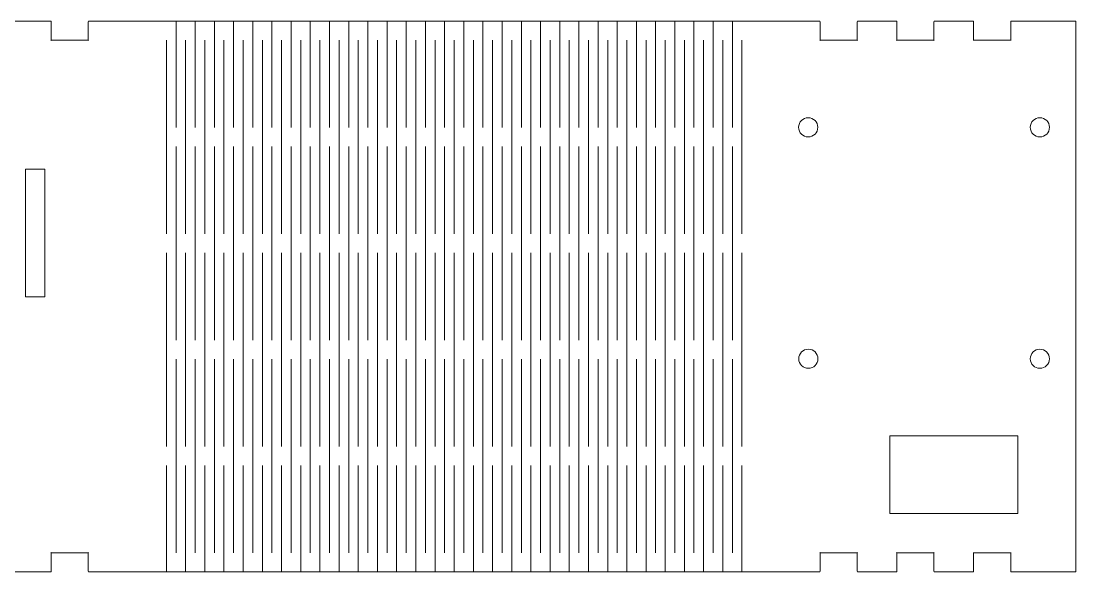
# Model space of a CAD drawing. Header units: millimetres. Extents: x -299 to 508, y -195 to 340.
# Drawn here: x -95.8 to 69.2, y -194.9 to -108.7 of the extents above; entities that cross this region are included whole.
import ezdxf

# ---------------------------------------------------------------- set-up
doc = ezdxf.new("R2010")
doc.units = ezdxf.units.MM
doc.header["$MEASUREMENT"] = 0
doc.layers.add('Camada 1', color=7, linetype='Continuous')

msp = doc.modelspace()

# ---------------------------------------------------------------- linework, layer by layer
at = {"layer": 'Camada 1', "color": 250, "lineweight": 20}
msp.add_lwpolyline([(40.0878, -185.8004), (60.0878, -185.8004), (60.0878, -173.6004), (40.0878, -173.6004), (40.0878, -185.8004)], close=True, dxfattribs=at)
for centre in [(27.3321, -125.3413), (63.5563, -125.3413), (27.3502, -161.5576), (63.5502, -161.5576)]:
    msp.add_ellipse(centre, major_axis=(0, 1.5), ratio=1, dxfattribs=at)
at = {"layer": 'Camada 1', "lineweight": 20}
for points, knots in [([(-283.3082, -111.7172), (-283.3082, -111.7172), (-277.5082, -111.7172), (-277.5082, -111.7172), (-277.4082, -111.7172), (-277.5082, -111.8172), (-277.5082, -111.7172), (-277.5082, -111.7172), (-277.5082, -108.8172), (-277.5082, -108.8172), (-277.5082, -108.7622), (-277.4632, -108.7172), (-277.4082, -108.7172), (-277.4082, -108.7172), (-271.4082, -108.7172), (-271.4082, -108.7172), (-271.3522, -108.7172), (-271.3082, -108.7622), (-271.3082, -108.8172), (-271.3082, -108.8172), (-271.3082, -111.7172), (-271.3082, -111.7172), (-271.3082, -111.8172), (-271.4082, -111.7172), (-271.3082, -111.7172), (-271.3082, -111.7172), (-265.5082, -111.7172), (-265.5082, -111.7172), (-265.4082, -111.7172), (-265.5082, -111.8172), (-265.5082, -111.7172), (-265.5082, -111.7172), (-265.5082, -108.8172), (-265.5082, -108.8172), (-265.5082, -108.7622), (-265.4632, -108.7172), (-265.4082, -108.7172), (-265.4082, -108.7172), (-259.4082, -108.7172), (-259.4082, -108.7172), (-259.3522, -108.7172), (-259.3082, -108.7622), (-259.3082, -108.8172), (-259.3082, -108.8172), (-259.3082, -111.7172), (-259.3082, -111.7172), (-259.3082, -111.8172), (-259.4082, -111.7172), (-259.3082, -111.7172), (-259.3082, -111.7172), (-253.5082, -111.7172), (-253.5082, -111.7172), (-253.4082, -111.7172), (-253.5082, -111.8172), (-253.5082, -111.7172), (-253.5082, -111.7172), (-253.5082, -108.8172), (-253.5082, -108.8172), (-253.5082, -108.7622), (-253.4632, -108.7172), (-253.4082, -108.7172), (-253.4082, -108.7172), (-243.4082, -108.7172), (-243.4082, -108.7172), (-243.4082, -108.7172), (-149.1602, -108.7172), (-149.1602, -108.7172), (-149.1602, -108.7172), (-139.1602, -108.7172), (-139.1602, -108.7172), (-139.1052, -108.7172), (-139.0602, -108.7622), (-139.0602, -108.8172), (-139.0602, -108.8172), (-139.0602, -111.7172), (-139.0602, -111.7172), (-139.0602, -111.8172), (-139.1602, -111.7172), (-139.0602, -111.7172), (-139.0602, -111.7172), (-133.2602, -111.7172), (-133.2602, -111.7172), (-133.1602, -111.7172), (-133.2602, -111.8172), (-133.2602, -111.7172), (-133.2602, -111.7172), (-133.2602, -108.8172), (-133.2602, -108.8172), (-133.2602, -108.7622), (-133.2152, -108.7172), (-133.1602, -108.7172), (-133.1602, -108.7172), (-127.1602, -108.7172), (-127.1602, -108.7172), (-127.1052, -108.7172), (-127.0602, -108.7622), (-127.0602, -108.8172), (-127.0602, -108.8172), (-127.0602, -111.7172), (-127.0602, -111.7172), (-127.0602, -111.8172), (-127.1602, -111.7172), (-127.0602, -111.7172), (-127.0602, -111.7172), (-121.2602, -111.7172), (-121.2602, -111.7172), (-121.1602, -111.7172), (-121.2602, -111.8172), (-121.2602, -111.7172), (-121.2602, -111.7172), (-121.2602, -108.8172), (-121.2602, -108.8172), (-121.2602, -108.7622), (-121.2152, -108.7172), (-121.1602, -108.7172), (-121.1602, -108.7172), (-115.1602, -108.7172), (-115.1602, -108.7172), (-115.1052, -108.7172), (-115.0602, -108.7622), (-115.0602, -108.8172), (-115.0602, -108.8172), (-115.0602, -111.7172), (-115.0602, -111.7172), (-115.0602, -111.8172), (-115.1602, -111.7172), (-115.0602, -111.7172), (-115.0602, -111.7172), (-109.2602, -111.7172), (-109.2602, -111.7172), (-109.1602, -111.7172), (-109.2602, -111.8172), (-109.2602, -111.7172), (-109.2602, -111.7172), (-109.2602, -108.8172), (-109.2602, -108.8172), (-109.2602, -108.7622), (-109.2152, -108.7172), (-109.1602, -108.7172), (-109.1602, -108.7172), (-103.1602, -108.7172), (-103.1602, -108.7172), (-103.1052, -108.7172), (-103.0602, -108.7622), (-103.0602, -108.8172), (-103.0602, -108.8172), (-103.0602, -111.7172), (-103.0602, -111.7172), (-103.0602, -111.8172), (-103.1602, -111.7172), (-103.0602, -111.7172), (-103.0602, -111.7172), (-97.2602, -111.7172), (-97.2602, -111.7172), (-97.1602, -111.7172), (-97.2602, -111.8172), (-97.2602, -111.7172), (-97.2602, -111.7172), (-97.2602, -108.8172), (-97.2602, -108.8172), (-97.2602, -108.7622), (-97.2152, -108.7172), (-97.1602, -108.7172), (-97.1602, -108.7172), (-91.1602, -108.7172), (-91.1602, -108.7172), (-91.1052, -108.7172), (-91.0602, -108.7622), (-91.0602, -108.8172), (-91.0602, -108.8172), (-91.0602, -111.7172), (-91.0602, -111.7172), (-91.0602, -111.8172), (-91.1602, -111.7172), (-91.0602, -111.7172), (-91.0602, -111.7172), (-85.2602, -111.7172), (-85.2602, -111.7172), (-85.1602, -111.7172), (-85.2602, -111.8172), (-85.2602, -111.7172), (-85.2602, -111.7172), (-85.2602, -108.8172), (-85.2602, -108.8172), (-85.2602, -108.7622), (-85.2152, -108.7172), (-85.1602, -108.7172), (-85.1602, -108.7172), (-75.1602, -108.7172), (-75.1602, -108.7172), (-75.1602, -108.7172), (19.0878, -108.7172), (19.0878, -108.7172), (19.0878, -108.7172), (29.0878, -108.7172), (29.0878, -108.7172), (29.1428, -108.7172), (29.1878, -108.7622), (29.1878, -108.8172), (29.1878, -108.8172), (29.1878, -111.7172), (29.1878, -111.7172), (29.1878, -111.8172), (29.0878, -111.7172), (29.1878, -111.7172), (29.1878, -111.7172), (34.9878, -111.7172), (34.9878, -111.7172), (35.0878, -111.7172), (34.9878, -111.8172), (34.9878, -111.7172), (34.9878, -111.7172), (34.9878, -108.8172), (34.9878, -108.8172), (34.9878, -108.7622), (35.0328, -108.7172), (35.0878, -108.7172), (35.0878, -108.7172), (41.0878, -108.7172), (41.0878, -108.7172), (41.1428, -108.7172), (41.1878, -108.7622), (41.1878, -108.8172), (41.1878, -108.8172), (41.1878, -111.7172), (41.1878, -111.7172), (41.1878, -111.8172), (41.0878, -111.7172), (41.1878, -111.7172), (41.1878, -111.7172), (46.9878, -111.7172), (46.9878, -111.7172), (47.0878, -111.7172), (46.9878, -111.8172), (46.9878, -111.7172), (46.9878, -111.7172), (46.9878, -108.8172), (46.9878, -108.8172), (46.9878, -108.7622), (47.0328, -108.7172), (47.0878, -108.7172), (47.0878, -108.7172), (53.0878, -108.7172), (53.0878, -108.7172), (53.1428, -108.7172), (53.1878, -108.7622), (53.1878, -108.8172), (53.1878, -108.8172), (53.1878, -111.7172), (53.1878, -111.7172), (53.1878, -111.8172), (53.0878, -111.7172), (53.1878, -111.7172), (53.1878, -111.7172), (58.9878, -111.7172), (58.9878, -111.7172), (59.0878, -111.7172), (58.9878, -111.8172), (58.9878, -111.7172), (58.9878, -111.7172), (58.9878, -108.8172), (58.9878, -108.8172), (58.9878, -108.7622), (59.0328, -108.7172), (59.0878, -108.7172), (59.0878, -108.7172), (69.0878, -108.7172), (69.0878, -108.7172), (69.1428, -108.7172), (69.1878, -108.7622), (69.1878, -108.8172), (69.1878, -108.8172), (69.1878, -194.8172), (69.1878, -194.8172), (69.1878, -194.8722), (69.1428, -194.9172), (69.0878, -194.9172)], [0, 0, 0, 0, 0.01086957, 0.01086957, 0.01086957, 0.02173913, 0.02173913, 0.02173913, 0.0326087, 0.0326087, 0.0326087, 0.04347826, 0.04347826, 0.04347826, 0.05434783, 0.05434783, 0.05434783, 0.06521739, 0.06521739, 0.06521739, 0.07608696, 0.07608696, 0.07608696, 0.08695652, 0.08695652, 0.08695652, 0.09782609, 0.09782609, 0.09782609, 0.10869565, 0.10869565, 0.10869565, 0.11956522, 0.11956522, 0.11956522, 0.13043478, 0.13043478, 0.13043478, 0.14130435, 0.14130435, 0.14130435, 0.15217391, 0.15217391, 0.15217391, 0.16304348, 0.16304348, 0.16304348, 0.17391304, 0.17391304, 0.17391304, 0.18478261, 0.18478261, 0.18478261, 0.19565217, 0.19565217, 0.19565217, 0.20652174, 0.20652174, 0.20652174, 0.2173913, 0.2173913, 0.2173913, 0.22826087, 0.22826087, 0.22826087, 0.23913043, 0.23913043, 0.23913043, 0.25, 0.25, 0.25, 0.26086957, 0.26086957, 0.26086957, 0.27173913, 0.27173913, 0.27173913, 0.2826087, 0.2826087, 0.2826087, 0.29347826, 0.29347826, 0.29347826, 0.30434783, 0.30434783, 0.30434783, 0.31521739, 0.31521739, 0.31521739, 0.32608696, 0.32608696, 0.32608696, 0.33695652, 0.33695652, 0.33695652, 0.34782609, 0.34782609, 0.34782609, 0.35869565, 0.35869565, 0.35869565, 0.36956522, 0.36956522, 0.36956522, 0.38043478, 0.38043478, 0.38043478, 0.39130435, 0.39130435, 0.39130435, 0.40217391, 0.40217391, 0.40217391, 0.41304348, 0.41304348, 0.41304348, 0.42391304, 0.42391304, 0.42391304, 0.43478261, 0.43478261, 0.43478261, 0.44565217, 0.44565217, 0.44565217, 0.45652174, 0.45652174, 0.45652174, 0.4673913, 0.4673913, 0.4673913, 0.47826087, 0.47826087, 0.47826087, 0.48913043, 0.48913043, 0.48913043, 0.5, 0.5, 0.5, 0.51086957, 0.51086957, 0.51086957, 0.52173913, 0.52173913, 0.52173913, 0.5326087, 0.5326087, 0.5326087, 0.54347826, 0.54347826, 0.54347826, 0.55434783, 0.55434783, 0.55434783, 0.56521739, 0.56521739, 0.56521739, 0.57608696, 0.57608696, 0.57608696, 0.58695652, 0.58695652, 0.58695652, 0.59782609, 0.59782609, 0.59782609, 0.60869565, 0.60869565, 0.60869565, 0.61956522, 0.61956522, 0.61956522, 0.63043478, 0.63043478, 0.63043478, 0.64130435, 0.64130435, 0.64130435, 0.65217391, 0.65217391, 0.65217391, 0.66304348, 0.66304348, 0.66304348, 0.67391304, 0.67391304, 0.67391304, 0.68478261, 0.68478261, 0.68478261, 0.69565217, 0.69565217, 0.69565217, 0.70652174, 0.70652174, 0.70652174, 0.7173913, 0.7173913, 0.7173913, 0.72826087, 0.72826087, 0.72826087, 0.73913043, 0.73913043, 0.73913043, 0.75, 0.75, 0.75, 0.76086957, 0.76086957, 0.76086957, 0.77173913, 0.77173913, 0.77173913, 0.7826087, 0.7826087, 0.7826087, 0.79347826, 0.79347826, 0.79347826, 0.80434783, 0.80434783, 0.80434783, 0.81521739, 0.81521739, 0.81521739, 0.82608696, 0.82608696, 0.82608696, 0.83695652, 0.83695652, 0.83695652, 0.84782609, 0.84782609, 0.84782609, 0.85869565, 0.85869565, 0.85869565, 0.86956522, 0.86956522, 0.86956522, 0.88043478, 0.88043478, 0.88043478, 0.89130435, 0.89130435, 0.89130435, 0.90217391, 0.90217391, 0.90217391, 0.91304348, 0.91304348, 0.91304348, 0.92391304, 0.92391304, 0.92391304, 0.93478261, 0.93478261, 0.93478261, 0.94565217, 0.94565217, 0.94565217, 0.95652174, 0.95652174, 0.95652174, 0.9673913, 0.9673913, 0.9673913, 0.97826087, 0.97826087, 0.97826087, 0.98913043, 0.98913043, 0.98913043, 1, 1, 1, 1]), ([(69.0878, -194.9172), (69.0878, -194.9172), (59.0878, -194.9172), (59.0878, -194.9172), (59.0328, -194.9172), (58.9878, -194.8722), (58.9878, -194.8172), (58.9878, -194.8172), (58.9878, -191.9172), (58.9878, -191.9172), (58.9878, -191.8172), (59.0878, -191.9172), (58.9878, -191.9172), (58.9878, -191.9172), (53.1878, -191.9172), (53.1878, -191.9172), (53.0878, -191.9172), (53.1878, -191.8172), (53.1878, -191.9172), (53.1878, -191.9172), (53.1878, -194.8172), (53.1878, -194.8172), (53.1878, -194.8722), (53.1428, -194.9172), (53.0878, -194.9172), (53.0878, -194.9172), (47.0878, -194.9172), (47.0878, -194.9172), (47.0328, -194.9172), (46.9878, -194.8722), (46.9878, -194.8172), (46.9878, -194.8172), (46.9878, -191.9172), (46.9878, -191.9172), (46.9878, -191.8172), (47.0878, -191.9172), (46.9878, -191.9172), (46.9878, -191.9172), (41.1878, -191.9172), (41.1878, -191.9172), (41.0878, -191.9172), (41.1878, -191.8172), (41.1878, -191.9172), (41.1878, -191.9172), (41.1878, -194.8172), (41.1878, -194.8172), (41.1878, -194.8722), (41.1428, -194.9172), (41.0878, -194.9172), (41.0878, -194.9172), (35.0878, -194.9172), (35.0878, -194.9172), (35.0328, -194.9172), (34.9878, -194.8722), (34.9878, -194.8172), (34.9878, -194.8172), (34.9878, -191.9172), (34.9878, -191.9172), (34.9878, -191.8172), (35.0878, -191.9172), (34.9878, -191.9172), (34.9878, -191.9172), (29.1878, -191.9172), (29.1878, -191.9172), (29.0878, -191.9172), (29.1878, -191.8172), (29.1878, -191.9172), (29.1878, -191.9172), (29.1878, -194.8172), (29.1878, -194.8172), (29.1878, -194.8722), (29.1428, -194.9172), (29.0878, -194.9172), (29.0878, -194.9172), (19.0878, -194.9172), (19.0878, -194.9172), (19.0878, -194.9172), (-75.1602, -194.9172), (-75.1602, -194.9172), (-75.1602, -194.9172), (-85.1602, -194.9172), (-85.1602, -194.9172), (-85.2152, -194.9172), (-85.2602, -194.8722), (-85.2602, -194.8172), (-85.2602, -194.8172), (-85.2602, -191.9172), (-85.2602, -191.9172), (-85.2602, -191.8172), (-85.1602, -191.9172), (-85.2602, -191.9172), (-85.2602, -191.9172), (-91.0602, -191.9172), (-91.0602, -191.9172), (-91.1602, -191.9172), (-91.0602, -191.8172), (-91.0602, -191.9172), (-91.0602, -191.9172), (-91.0602, -194.8172), (-91.0602, -194.8172), (-91.0602, -194.8722), (-91.1052, -194.9172), (-91.1602, -194.9172), (-91.1602, -194.9172), (-97.1602, -194.9172), (-97.1602, -194.9172), (-97.2152, -194.9172), (-97.2602, -194.8722), (-97.2602, -194.8172), (-97.2602, -194.8172), (-97.2602, -191.9172), (-97.2602, -191.9172), (-97.2602, -191.8172), (-97.1602, -191.9172), (-97.2602, -191.9172), (-97.2602, -191.9172), (-103.0602, -191.9172), (-103.0602, -191.9172), (-103.1602, -191.9172), (-103.0602, -191.8172), (-103.0602, -191.9172), (-103.0602, -191.9172), (-103.0602, -194.8172), (-103.0602, -194.8172), (-103.0602, -194.8722), (-103.1052, -194.9172), (-103.1602, -194.9172), (-103.1602, -194.9172), (-109.1602, -194.9172), (-109.1602, -194.9172), (-109.2152, -194.9172), (-109.2602, -194.8722), (-109.2602, -194.8172), (-109.2602, -194.8172), (-109.2602, -191.9172), (-109.2602, -191.9172), (-109.2602, -191.8172), (-109.1602, -191.9172), (-109.2602, -191.9172), (-109.2602, -191.9172), (-115.0602, -191.9172), (-115.0602, -191.9172), (-115.1602, -191.9172), (-115.0602, -191.8172), (-115.0602, -191.9172), (-115.0602, -191.9172), (-115.0602, -194.8172), (-115.0602, -194.8172), (-115.0602, -194.8722), (-115.1052, -194.9172), (-115.1602, -194.9172), (-115.1602, -194.9172), (-121.1602, -194.9172), (-121.1602, -194.9172), (-121.2152, -194.9172), (-121.2602, -194.8722), (-121.2602, -194.8172), (-121.2602, -194.8172), (-121.2602, -191.9172), (-121.2602, -191.9172), (-121.2602, -191.8172), (-121.1602, -191.9172), (-121.2602, -191.9172), (-121.2602, -191.9172), (-127.0602, -191.9172), (-127.0602, -191.9172), (-127.1602, -191.9172), (-127.0602, -191.8172), (-127.0602, -191.9172), (-127.0602, -191.9172), (-127.0602, -194.8172), (-127.0602, -194.8172), (-127.0602, -194.8722), (-127.1052, -194.9172), (-127.1602, -194.9172), (-127.1602, -194.9172), (-133.1602, -194.9172), (-133.1602, -194.9172), (-133.2152, -194.9172), (-133.2602, -194.8722), (-133.2602, -194.8172), (-133.2602, -194.8172), (-133.2602, -191.9172), (-133.2602, -191.9172), (-133.2602, -191.8172), (-133.1602, -191.9172), (-133.2602, -191.9172), (-133.2602, -191.9172), (-139.0602, -191.9172), (-139.0602, -191.9172), (-139.1602, -191.9172), (-139.0602, -191.8172), (-139.0602, -191.9172), (-139.0602, -191.9172), (-139.0602, -194.8172), (-139.0602, -194.8172), (-139.0602, -194.8722), (-139.1052, -194.9172), (-139.1602, -194.9172), (-139.1602, -194.9172), (-149.1602, -194.9172), (-149.1602, -194.9172), (-149.1602, -194.9172), (-243.4082, -194.9172), (-243.4082, -194.9172), (-243.4082, -194.9172), (-253.4082, -194.9172), (-253.4082, -194.9172), (-253.4632, -194.9172), (-253.5082, -194.8722), (-253.5082, -194.8172), (-253.5082, -194.8172), (-253.5082, -191.9172), (-253.5082, -191.9172), (-253.5082, -191.8172), (-253.4082, -191.9172), (-253.5082, -191.9172), (-253.5082, -191.9172), (-259.3082, -191.9172), (-259.3082, -191.9172), (-259.4082, -191.9172), (-259.3082, -191.8172), (-259.3082, -191.9172), (-259.3082, -191.9172), (-259.3082, -194.8172), (-259.3082, -194.8172), (-259.3082, -194.8722), (-259.3522, -194.9172), (-259.4082, -194.9172), (-259.4082, -194.9172), (-265.4082, -194.9172), (-265.4082, -194.9172), (-265.4632, -194.9172), (-265.5082, -194.8722), (-265.5082, -194.8172), (-265.5082, -194.8172), (-265.5082, -191.9172), (-265.5082, -191.9172), (-265.5082, -191.8172), (-265.4082, -191.9172), (-265.5082, -191.9172), (-265.5082, -191.9172), (-271.3082, -191.9172), (-271.3082, -191.9172), (-271.4082, -191.9172), (-271.3082, -191.8172), (-271.3082, -191.9172), (-271.3082, -191.9172), (-271.3082, -194.8172), (-271.3082, -194.8172), (-271.3082, -194.8722), (-271.3522, -194.9172), (-271.4082, -194.9172), (-271.4082, -194.9172), (-277.4082, -194.9172), (-277.4082, -194.9172), (-277.4632, -194.9172), (-277.5082, -194.8722), (-277.5082, -194.8172), (-277.5082, -194.8172), (-277.5082, -191.9172), (-277.5082, -191.9172), (-277.5082, -191.8172), (-277.4082, -191.9172), (-277.5082, -191.9172), (-277.5082, -191.9172), (-283.3082, -191.9172), (-283.3082, -191.9172)], [0, 0, 0, 0, 0.01123596, 0.01123596, 0.01123596, 0.02247191, 0.02247191, 0.02247191, 0.03370787, 0.03370787, 0.03370787, 0.04494382, 0.04494382, 0.04494382, 0.05617978, 0.05617978, 0.05617978, 0.06741573, 0.06741573, 0.06741573, 0.07865169, 0.07865169, 0.07865169, 0.08988764, 0.08988764, 0.08988764, 0.1011236, 0.1011236, 0.1011236, 0.11235955, 0.11235955, 0.11235955, 0.12359551, 0.12359551, 0.12359551, 0.13483146, 0.13483146, 0.13483146, 0.14606742, 0.14606742, 0.14606742, 0.15730337, 0.15730337, 0.15730337, 0.16853933, 0.16853933, 0.16853933, 0.17977528, 0.17977528, 0.17977528, 0.19101124, 0.19101124, 0.19101124, 0.20224719, 0.20224719, 0.20224719, 0.21348315, 0.21348315, 0.21348315, 0.2247191, 0.2247191, 0.2247191, 0.23595506, 0.23595506, 0.23595506, 0.24719101, 0.24719101, 0.24719101, 0.25842697, 0.25842697, 0.25842697, 0.26966292, 0.26966292, 0.26966292, 0.28089888, 0.28089888, 0.28089888, 0.29213483, 0.29213483, 0.29213483, 0.30337079, 0.30337079, 0.30337079, 0.31460674, 0.31460674, 0.31460674, 0.3258427, 0.3258427, 0.3258427, 0.33707865, 0.33707865, 0.33707865, 0.34831461, 0.34831461, 0.34831461, 0.35955056, 0.35955056, 0.35955056, 0.37078652, 0.37078652, 0.37078652, 0.38202247, 0.38202247, 0.38202247, 0.39325843, 0.39325843, 0.39325843, 0.40449438, 0.40449438, 0.40449438, 0.41573034, 0.41573034, 0.41573034, 0.42696629, 0.42696629, 0.42696629, 0.43820225, 0.43820225, 0.43820225, 0.4494382, 0.4494382, 0.4494382, 0.46067416, 0.46067416, 0.46067416, 0.47191011, 0.47191011, 0.47191011, 0.48314607, 0.48314607, 0.48314607, 0.49438202, 0.49438202, 0.49438202, 0.50561798, 0.50561798, 0.50561798, 0.51685393, 0.51685393, 0.51685393, 0.52808989, 0.52808989, 0.52808989, 0.53932584, 0.53932584, 0.53932584, 0.5505618, 0.5505618, 0.5505618, 0.56179775, 0.56179775, 0.56179775, 0.57303371, 0.57303371, 0.57303371, 0.58426966, 0.58426966, 0.58426966, 0.59550562, 0.59550562, 0.59550562, 0.60674157, 0.60674157, 0.60674157, 0.61797753, 0.61797753, 0.61797753, 0.62921348, 0.62921348, 0.62921348, 0.64044944, 0.64044944, 0.64044944, 0.65168539, 0.65168539, 0.65168539, 0.66292135, 0.66292135, 0.66292135, 0.6741573, 0.6741573, 0.6741573, 0.68539326, 0.68539326, 0.68539326, 0.69662921, 0.69662921, 0.69662921, 0.70786517, 0.70786517, 0.70786517, 0.71910112, 0.71910112, 0.71910112, 0.73033708, 0.73033708, 0.73033708, 0.74157303, 0.74157303, 0.74157303, 0.75280899, 0.75280899, 0.75280899, 0.76404494, 0.76404494, 0.76404494, 0.7752809, 0.7752809, 0.7752809, 0.78651685, 0.78651685, 0.78651685, 0.79775281, 0.79775281, 0.79775281, 0.80898876, 0.80898876, 0.80898876, 0.82022472, 0.82022472, 0.82022472, 0.83146067, 0.83146067, 0.83146067, 0.84269663, 0.84269663, 0.84269663, 0.85393258, 0.85393258, 0.85393258, 0.86516854, 0.86516854, 0.86516854, 0.87640449, 0.87640449, 0.87640449, 0.88764045, 0.88764045, 0.88764045, 0.8988764, 0.8988764, 0.8988764, 0.91011236, 0.91011236, 0.91011236, 0.92134831, 0.92134831, 0.92134831, 0.93258427, 0.93258427, 0.93258427, 0.94382022, 0.94382022, 0.94382022, 0.95505618, 0.95505618, 0.95505618, 0.96629213, 0.96629213, 0.96629213, 0.97752809, 0.97752809, 0.97752809, 0.98876404, 0.98876404, 0.98876404, 1, 1, 1, 1])]:
    msp.add_open_spline(points, degree=3, knots=knots, dxfattribs=at)
for points in [[(-71.5362, -108.7172), (-71.5362, -108.7172), (-71.5362, -125.3572), (-71.5362, -125.3572)], [(-68.5362, -108.7172), (-68.5362, -108.7172), (-68.5362, -125.3572), (-68.5362, -125.3572)], [(-65.5362, -108.7172), (-65.5362, -108.7172), (-65.5362, -125.3572), (-65.5362, -125.3572)], [(-62.5362, -108.7172), (-62.5362, -108.7172), (-62.5362, -125.3572), (-62.5362, -125.3572)], [(-59.5362, -108.7172), (-59.5362, -108.7172), (-59.5362, -125.3572), (-59.5362, -125.3572)], [(-56.5362, -108.7172), (-56.5362, -108.7172), (-56.5362, -125.3572), (-56.5362, -125.3572)], [(-53.5362, -108.7172), (-53.5362, -108.7172), (-53.5362, -125.3572), (-53.5362, -125.3572)], [(-50.5362, -108.7172), (-50.5362, -108.7172), (-50.5362, -125.3572), (-50.5362, -125.3572)], [(-47.5362, -108.7172), (-47.5362, -108.7172), (-47.5362, -125.3572), (-47.5362, -125.3572)], [(-44.5362, -108.7172), (-44.5362, -108.7172), (-44.5362, -125.3572), (-44.5362, -125.3572)], [(-41.5362, -108.7172), (-41.5362, -108.7172), (-41.5362, -125.3572), (-41.5362, -125.3572)], [(-38.5362, -108.7172), (-38.5362, -108.7172), (-38.5362, -125.3572), (-38.5362, -125.3572)], [(-35.5362, -108.7172), (-35.5362, -108.7172), (-35.5362, -125.3572), (-35.5362, -125.3572)], [(-32.5362, -108.7172), (-32.5362, -108.7172), (-32.5362, -125.3572), (-32.5362, -125.3572)], [(-29.5362, -108.7172), (-29.5362, -108.7172), (-29.5362, -125.3572), (-29.5362, -125.3572)], [(-26.5362, -108.7172), (-26.5362, -108.7172), (-26.5362, -125.3572), (-26.5362, -125.3572)], [(-23.5362, -108.7172), (-23.5362, -108.7172), (-23.5362, -125.3572), (-23.5362, -125.3572)], [(-20.5362, -108.7172), (-20.5362, -108.7172), (-20.5362, -125.3572), (-20.5362, -125.3572)], [(-17.5362, -108.7172), (-17.5362, -108.7172), (-17.5362, -125.3572), (-17.5362, -125.3572)], [(-14.5362, -108.7172), (-14.5362, -108.7172), (-14.5362, -125.3572), (-14.5362, -125.3572)], [(-11.5362, -108.7172), (-11.5362, -108.7172), (-11.5362, -125.3572), (-11.5362, -125.3572)], [(-8.5362, -108.7172), (-8.5362, -108.7172), (-8.5362, -125.3572), (-8.5362, -125.3572)], [(-5.5362, -108.7172), (-5.5362, -108.7172), (-5.5362, -125.3572), (-5.5362, -125.3572)], [(-2.5362, -108.7172), (-2.5362, -108.7172), (-2.5362, -125.3572), (-2.5362, -125.3572)], [(0.4638, -108.7172), (0.4638, -108.7172), (0.4638, -125.3572), (0.4638, -125.3572)], [(3.4638, -108.7172), (3.4638, -108.7172), (3.4638, -125.3572), (3.4638, -125.3572)], [(6.4638, -108.7172), (6.4638, -108.7172), (6.4638, -125.3572), (6.4638, -125.3572)], [(9.4638, -108.7172), (9.4638, -108.7172), (9.4638, -125.3572), (9.4638, -125.3572)], [(12.4638, -108.7172), (12.4638, -108.7172), (12.4638, -125.3572), (12.4638, -125.3572)], [(15.4638, -108.7172), (15.4638, -108.7172), (15.4638, -125.3572), (15.4638, -125.3572)], [(-73.0362, -141.9972), (-73.0362, -141.9972), (-73.0362, -111.7172), (-73.0362, -111.7172)], [(-70.0362, -141.9972), (-70.0362, -141.9972), (-70.0362, -111.7172), (-70.0362, -111.7172)], [(-67.0362, -141.9972), (-67.0362, -141.9972), (-67.0362, -111.7172), (-67.0362, -111.7172)], [(-64.0362, -141.9972), (-64.0362, -141.9972), (-64.0362, -111.7172), (-64.0362, -111.7172)], [(-61.0362, -141.9972), (-61.0362, -141.9972), (-61.0362, -111.7172), (-61.0362, -111.7172)], [(-58.0362, -141.9972), (-58.0362, -141.9972), (-58.0362, -111.7172), (-58.0362, -111.7172)], [(-55.0362, -141.9972), (-55.0362, -141.9972), (-55.0362, -111.7172), (-55.0362, -111.7172)], [(-52.0362, -141.9972), (-52.0362, -141.9972), (-52.0362, -111.7172), (-52.0362, -111.7172)], [(-49.0362, -141.9972), (-49.0362, -141.9972), (-49.0362, -111.7172), (-49.0362, -111.7172)], [(-46.0362, -141.9972), (-46.0362, -141.9972), (-46.0362, -111.7172), (-46.0362, -111.7172)], [(-43.0362, -141.9972), (-43.0362, -141.9972), (-43.0362, -111.7172), (-43.0362, -111.7172)], [(-40.0362, -141.9972), (-40.0362, -141.9972), (-40.0362, -111.7172), (-40.0362, -111.7172)], [(-37.0362, -141.9972), (-37.0362, -141.9972), (-37.0362, -111.7172), (-37.0362, -111.7172)], [(-34.0362, -141.9972), (-34.0362, -141.9972), (-34.0362, -111.7172), (-34.0362, -111.7172)], [(-31.0362, -141.9972), (-31.0362, -141.9972), (-31.0362, -111.7172), (-31.0362, -111.7172)], [(-28.0362, -141.9972), (-28.0362, -141.9972), (-28.0362, -111.7172), (-28.0362, -111.7172)], [(-25.0362, -141.9972), (-25.0362, -141.9972), (-25.0362, -111.7172), (-25.0362, -111.7172)], [(-22.0362, -141.9972), (-22.0362, -141.9972), (-22.0362, -111.7172), (-22.0362, -111.7172)], [(-19.0362, -141.9972), (-19.0362, -141.9972), (-19.0362, -111.7172), (-19.0362, -111.7172)], [(-16.0362, -141.9972), (-16.0362, -141.9972), (-16.0362, -111.7172), (-16.0362, -111.7172)], [(-13.0362, -141.9972), (-13.0362, -141.9972), (-13.0362, -111.7172), (-13.0362, -111.7172)], [(-10.0362, -141.9972), (-10.0362, -141.9972), (-10.0362, -111.7172), (-10.0362, -111.7172)], [(-7.0362, -141.9972), (-7.0362, -141.9972), (-7.0362, -111.7172), (-7.0362, -111.7172)], [(-4.0362, -141.9972), (-4.0362, -141.9972), (-4.0362, -111.7172), (-4.0362, -111.7172)], [(-1.0362, -141.9972), (-1.0362, -141.9972), (-1.0362, -111.7172), (-1.0362, -111.7172)], [(1.9638, -141.9972), (1.9638, -141.9972), (1.9638, -111.7172), (1.9638, -111.7172)], [(4.9638, -141.9972), (4.9638, -141.9972), (4.9638, -111.7172), (4.9638, -111.7172)], [(7.9638, -141.9972), (7.9638, -141.9972), (7.9638, -111.7172), (7.9638, -111.7172)], [(10.9638, -141.9972), (10.9638, -141.9972), (10.9638, -111.7172), (10.9638, -111.7172)], [(13.9638, -141.9972), (13.9638, -141.9972), (13.9638, -111.7172), (13.9638, -111.7172)], [(16.9638, -141.9972), (16.9638, -141.9972), (16.9638, -111.7172), (16.9638, -111.7172)], [(-71.5362, -128.3572), (-71.5362, -128.3572), (-71.5362, -158.6372), (-71.5362, -158.6372)], [(-68.5362, -128.3572), (-68.5362, -128.3572), (-68.5362, -158.6372), (-68.5362, -158.6372)], [(-65.5362, -128.3572), (-65.5362, -128.3572), (-65.5362, -158.6372), (-65.5362, -158.6372)], [(-62.5362, -128.3572), (-62.5362, -128.3572), (-62.5362, -158.6372), (-62.5362, -158.6372)], [(-59.5362, -128.3572), (-59.5362, -128.3572), (-59.5362, -158.6372), (-59.5362, -158.6372)], [(-56.5362, -128.3572), (-56.5362, -128.3572), (-56.5362, -158.6372), (-56.5362, -158.6372)], [(-53.5362, -128.3572), (-53.5362, -128.3572), (-53.5362, -158.6372), (-53.5362, -158.6372)], [(-50.5362, -128.3572), (-50.5362, -128.3572), (-50.5362, -158.6372), (-50.5362, -158.6372)], [(-47.5362, -128.3572), (-47.5362, -128.3572), (-47.5362, -158.6372), (-47.5362, -158.6372)], [(-44.5362, -128.3572), (-44.5362, -128.3572), (-44.5362, -158.6372), (-44.5362, -158.6372)], [(-41.5362, -128.3572), (-41.5362, -128.3572), (-41.5362, -158.6372), (-41.5362, -158.6372)], [(-38.5362, -128.3572), (-38.5362, -128.3572), (-38.5362, -158.6372), (-38.5362, -158.6372)], [(-35.5362, -128.3572), (-35.5362, -128.3572), (-35.5362, -158.6372), (-35.5362, -158.6372)], [(-32.5362, -128.3572), (-32.5362, -128.3572), (-32.5362, -158.6372), (-32.5362, -158.6372)], [(-29.5362, -128.3572), (-29.5362, -128.3572), (-29.5362, -158.6372), (-29.5362, -158.6372)], [(-26.5362, -128.3572), (-26.5362, -128.3572), (-26.5362, -158.6372), (-26.5362, -158.6372)], [(-23.5362, -128.3572), (-23.5362, -128.3572), (-23.5362, -158.6372), (-23.5362, -158.6372)], [(-20.5362, -128.3572), (-20.5362, -128.3572), (-20.5362, -158.6372), (-20.5362, -158.6372)], [(-17.5362, -128.3572), (-17.5362, -128.3572), (-17.5362, -158.6372), (-17.5362, -158.6372)], [(-14.5362, -128.3572), (-14.5362, -128.3572), (-14.5362, -158.6372), (-14.5362, -158.6372)], [(-11.5362, -128.3572), (-11.5362, -128.3572), (-11.5362, -158.6372), (-11.5362, -158.6372)], [(-8.5362, -128.3572), (-8.5362, -128.3572), (-8.5362, -158.6372), (-8.5362, -158.6372)], [(-5.5362, -128.3572), (-5.5362, -128.3572), (-5.5362, -158.6372), (-5.5362, -158.6372)], [(-2.5362, -128.3572), (-2.5362, -128.3572), (-2.5362, -158.6372), (-2.5362, -158.6372)], [(0.4638, -128.3572), (0.4638, -128.3572), (0.4638, -158.6372), (0.4638, -158.6372)], [(3.4638, -128.3572), (3.4638, -128.3572), (3.4638, -158.6372), (3.4638, -158.6372)], [(6.4638, -128.3572), (6.4638, -128.3572), (6.4638, -158.6372), (6.4638, -158.6372)], [(9.4638, -128.3572), (9.4638, -128.3572), (9.4638, -158.6372), (9.4638, -158.6372)], [(12.4638, -128.3572), (12.4638, -128.3572), (12.4638, -158.6372), (12.4638, -158.6372)], [(15.4638, -128.3572), (15.4638, -128.3572), (15.4638, -158.6372), (15.4638, -158.6372)], [(-73.0362, -175.2772), (-73.0362, -175.2772), (-73.0362, -144.9972), (-73.0362, -144.9972)], [(-70.0362, -175.2772), (-70.0362, -175.2772), (-70.0362, -144.9972), (-70.0362, -144.9972)], [(-67.0362, -175.2772), (-67.0362, -175.2772), (-67.0362, -144.9972), (-67.0362, -144.9972)], [(-64.0362, -175.2772), (-64.0362, -175.2772), (-64.0362, -144.9972), (-64.0362, -144.9972)], [(-61.0362, -175.2772), (-61.0362, -175.2772), (-61.0362, -144.9972), (-61.0362, -144.9972)], [(-58.0362, -175.2772), (-58.0362, -175.2772), (-58.0362, -144.9972), (-58.0362, -144.9972)], [(-55.0362, -175.2772), (-55.0362, -175.2772), (-55.0362, -144.9972), (-55.0362, -144.9972)], [(-52.0362, -175.2772), (-52.0362, -175.2772), (-52.0362, -144.9972), (-52.0362, -144.9972)], [(-49.0362, -175.2772), (-49.0362, -175.2772), (-49.0362, -144.9972), (-49.0362, -144.9972)], [(-46.0362, -175.2772), (-46.0362, -175.2772), (-46.0362, -144.9972), (-46.0362, -144.9972)], [(-43.0362, -175.2772), (-43.0362, -175.2772), (-43.0362, -144.9972), (-43.0362, -144.9972)], [(-40.0362, -175.2772), (-40.0362, -175.2772), (-40.0362, -144.9972), (-40.0362, -144.9972)], [(-37.0362, -175.2772), (-37.0362, -175.2772), (-37.0362, -144.9972), (-37.0362, -144.9972)], [(-34.0362, -175.2772), (-34.0362, -175.2772), (-34.0362, -144.9972), (-34.0362, -144.9972)], [(-31.0362, -175.2772), (-31.0362, -175.2772), (-31.0362, -144.9972), (-31.0362, -144.9972)], [(-28.0362, -175.2772), (-28.0362, -175.2772), (-28.0362, -144.9972), (-28.0362, -144.9972)], [(-25.0362, -175.2772), (-25.0362, -175.2772), (-25.0362, -144.9972), (-25.0362, -144.9972)], [(-22.0362, -175.2772), (-22.0362, -175.2772), (-22.0362, -144.9972), (-22.0362, -144.9972)], [(-19.0362, -175.2772), (-19.0362, -175.2772), (-19.0362, -144.9972), (-19.0362, -144.9972)], [(-16.0362, -175.2772), (-16.0362, -175.2772), (-16.0362, -144.9972), (-16.0362, -144.9972)], [(-13.0362, -175.2772), (-13.0362, -175.2772), (-13.0362, -144.9972), (-13.0362, -144.9972)], [(-10.0362, -175.2772), (-10.0362, -175.2772), (-10.0362, -144.9972), (-10.0362, -144.9972)], [(-7.0362, -175.2772), (-7.0362, -175.2772), (-7.0362, -144.9972), (-7.0362, -144.9972)], [(-4.0362, -175.2772), (-4.0362, -175.2772), (-4.0362, -144.9972), (-4.0362, -144.9972)], [(-1.0362, -175.2772), (-1.0362, -175.2772), (-1.0362, -144.9972), (-1.0362, -144.9972)], [(1.9638, -175.2772), (1.9638, -175.2772), (1.9638, -144.9972), (1.9638, -144.9972)], [(4.9638, -175.2772), (4.9638, -175.2772), (4.9638, -144.9972), (4.9638, -144.9972)], [(7.9638, -175.2772), (7.9638, -175.2772), (7.9638, -144.9972), (7.9638, -144.9972)], [(10.9638, -175.2772), (10.9638, -175.2772), (10.9638, -144.9972), (10.9638, -144.9972)], [(13.9638, -175.2772), (13.9638, -175.2772), (13.9638, -144.9972), (13.9638, -144.9972)], [(16.9638, -175.2772), (16.9638, -175.2772), (16.9638, -144.9972), (16.9638, -144.9972)], [(-71.5362, -161.6372), (-71.5362, -161.6372), (-71.5362, -191.9172), (-71.5362, -191.9172)], [(-68.5362, -161.6372), (-68.5362, -161.6372), (-68.5362, -191.9172), (-68.5362, -191.9172)], [(-65.5362, -161.6372), (-65.5362, -161.6372), (-65.5362, -191.9172), (-65.5362, -191.9172)], [(-62.5362, -161.6372), (-62.5362, -161.6372), (-62.5362, -191.9172), (-62.5362, -191.9172)], [(-59.5362, -161.6372), (-59.5362, -161.6372), (-59.5362, -191.9172), (-59.5362, -191.9172)], [(-56.5362, -161.6372), (-56.5362, -161.6372), (-56.5362, -191.9172), (-56.5362, -191.9172)], [(-53.5362, -161.6372), (-53.5362, -161.6372), (-53.5362, -191.9172), (-53.5362, -191.9172)], [(-50.5362, -161.6372), (-50.5362, -161.6372), (-50.5362, -191.9172), (-50.5362, -191.9172)], [(-47.5362, -161.6372), (-47.5362, -161.6372), (-47.5362, -191.9172), (-47.5362, -191.9172)], [(-44.5362, -161.6372), (-44.5362, -161.6372), (-44.5362, -191.9172), (-44.5362, -191.9172)], [(-41.5362, -161.6372), (-41.5362, -161.6372), (-41.5362, -191.9172), (-41.5362, -191.9172)], [(-38.5362, -161.6372), (-38.5362, -161.6372), (-38.5362, -191.9172), (-38.5362, -191.9172)], [(-35.5362, -161.6372), (-35.5362, -161.6372), (-35.5362, -191.9172), (-35.5362, -191.9172)], [(-32.5362, -161.6372), (-32.5362, -161.6372), (-32.5362, -191.9172), (-32.5362, -191.9172)], [(-29.5362, -161.6372), (-29.5362, -161.6372), (-29.5362, -191.9172), (-29.5362, -191.9172)], [(-26.5362, -161.6372), (-26.5362, -161.6372), (-26.5362, -191.9172), (-26.5362, -191.9172)], [(-23.5362, -161.6372), (-23.5362, -161.6372), (-23.5362, -191.9172), (-23.5362, -191.9172)], [(-20.5362, -161.6372), (-20.5362, -161.6372), (-20.5362, -191.9172), (-20.5362, -191.9172)], [(-17.5362, -161.6372), (-17.5362, -161.6372), (-17.5362, -191.9172), (-17.5362, -191.9172)], [(-14.5362, -161.6372), (-14.5362, -161.6372), (-14.5362, -191.9172), (-14.5362, -191.9172)], [(-11.5362, -161.6372), (-11.5362, -161.6372), (-11.5362, -191.9172), (-11.5362, -191.9172)], [(-8.5362, -161.6372), (-8.5362, -161.6372), (-8.5362, -191.9172), (-8.5362, -191.9172)], [(-5.5362, -161.6372), (-5.5362, -161.6372), (-5.5362, -191.9172), (-5.5362, -191.9172)], [(-2.5362, -161.6372), (-2.5362, -161.6372), (-2.5362, -191.9172), (-2.5362, -191.9172)], [(0.4638, -161.6372), (0.4638, -161.6372), (0.4638, -191.9172), (0.4638, -191.9172)], [(3.4638, -161.6372), (3.4638, -161.6372), (3.4638, -191.9172), (3.4638, -191.9172)], [(6.4638, -161.6372), (6.4638, -161.6372), (6.4638, -191.9172), (6.4638, -191.9172)], [(9.4638, -161.6372), (9.4638, -161.6372), (9.4638, -191.9172), (9.4638, -191.9172)], [(12.4638, -161.6372), (12.4638, -161.6372), (12.4638, -191.9172), (12.4638, -191.9172)], [(15.4638, -161.6372), (15.4638, -161.6372), (15.4638, -191.9172), (15.4638, -191.9172)], [(-73.0362, -194.9172), (-73.0362, -194.9172), (-73.0362, -178.2772), (-73.0362, -178.2772)], [(-70.0362, -194.9172), (-70.0362, -194.9172), (-70.0362, -178.2772), (-70.0362, -178.2772)], [(-67.0362, -194.9172), (-67.0362, -194.9172), (-67.0362, -178.2772), (-67.0362, -178.2772)], [(-64.0362, -194.9172), (-64.0362, -194.9172), (-64.0362, -178.2772), (-64.0362, -178.2772)], [(-61.0362, -194.9172), (-61.0362, -194.9172), (-61.0362, -178.2772), (-61.0362, -178.2772)], [(-58.0362, -194.9172), (-58.0362, -194.9172), (-58.0362, -178.2772), (-58.0362, -178.2772)], [(-55.0362, -194.9172), (-55.0362, -194.9172), (-55.0362, -178.2772), (-55.0362, -178.2772)], [(-52.0362, -194.9172), (-52.0362, -194.9172), (-52.0362, -178.2772), (-52.0362, -178.2772)], [(-49.0362, -194.9172), (-49.0362, -194.9172), (-49.0362, -178.2772), (-49.0362, -178.2772)], [(-46.0362, -194.9172), (-46.0362, -194.9172), (-46.0362, -178.2772), (-46.0362, -178.2772)], [(-43.0362, -194.9172), (-43.0362, -194.9172), (-43.0362, -178.2772), (-43.0362, -178.2772)], [(-40.0362, -194.9172), (-40.0362, -194.9172), (-40.0362, -178.2772), (-40.0362, -178.2772)], [(-37.0362, -194.9172), (-37.0362, -194.9172), (-37.0362, -178.2772), (-37.0362, -178.2772)], [(-34.0362, -194.9172), (-34.0362, -194.9172), (-34.0362, -178.2772), (-34.0362, -178.2772)], [(-31.0362, -194.9172), (-31.0362, -194.9172), (-31.0362, -178.2772), (-31.0362, -178.2772)], [(-28.0362, -194.9172), (-28.0362, -194.9172), (-28.0362, -178.2772), (-28.0362, -178.2772)], [(-25.0362, -194.9172), (-25.0362, -194.9172), (-25.0362, -178.2772), (-25.0362, -178.2772)], [(-22.0362, -194.9172), (-22.0362, -194.9172), (-22.0362, -178.2772), (-22.0362, -178.2772)], [(-19.0362, -194.9172), (-19.0362, -194.9172), (-19.0362, -178.2772), (-19.0362, -178.2772)], [(-16.0362, -194.9172), (-16.0362, -194.9172), (-16.0362, -178.2772), (-16.0362, -178.2772)], [(-13.0362, -194.9172), (-13.0362, -194.9172), (-13.0362, -178.2772), (-13.0362, -178.2772)], [(-10.0362, -194.9172), (-10.0362, -194.9172), (-10.0362, -178.2772), (-10.0362, -178.2772)], [(-7.0362, -194.9172), (-7.0362, -194.9172), (-7.0362, -178.2772), (-7.0362, -178.2772)], [(-4.0362, -194.9172), (-4.0362, -194.9172), (-4.0362, -178.2772), (-4.0362, -178.2772)], [(-1.0362, -194.9172), (-1.0362, -194.9172), (-1.0362, -178.2772), (-1.0362, -178.2772)], [(1.9638, -194.9172), (1.9638, -194.9172), (1.9638, -178.2772), (1.9638, -178.2772)], [(4.9638, -194.9172), (4.9638, -194.9172), (4.9638, -178.2772), (4.9638, -178.2772)], [(7.9638, -194.9172), (7.9638, -194.9172), (7.9638, -178.2772), (7.9638, -178.2772)], [(10.9638, -194.9172), (10.9638, -194.9172), (10.9638, -178.2772), (10.9638, -178.2772)], [(13.9638, -194.9172), (13.9638, -194.9172), (13.9638, -178.2772), (13.9638, -178.2772)], [(16.9638, -194.9172), (16.9638, -194.9172), (16.9638, -178.2772), (16.9638, -178.2772)]]:
    msp.add_open_spline(points, degree=3, dxfattribs=at)
at = {"layer": 'Camada 1', "color": 250, "lineweight": 20}
msp.add_open_spline([(-95.0602, -151.8712), (-95.0602, -151.8712), (-95.0602, -131.8712), (-95.0602, -131.8712), (-95.0602, -131.8712), (-92.0602, -131.8712), (-92.0602, -131.8712), (-92.0602, -131.8712), (-92.0602, -151.8712), (-92.0602, -151.8712), (-92.0602, -151.8712), (-95.0602, -151.8712), (-95.0602, -151.8712)], degree=3, knots=[0, 0, 0, 0, 0.25, 0.25, 0.25, 0.5, 0.5, 0.5, 0.75, 0.75, 0.75, 1, 1, 1, 1], dxfattribs=at)

doc.saveas('drawing.dxf')
